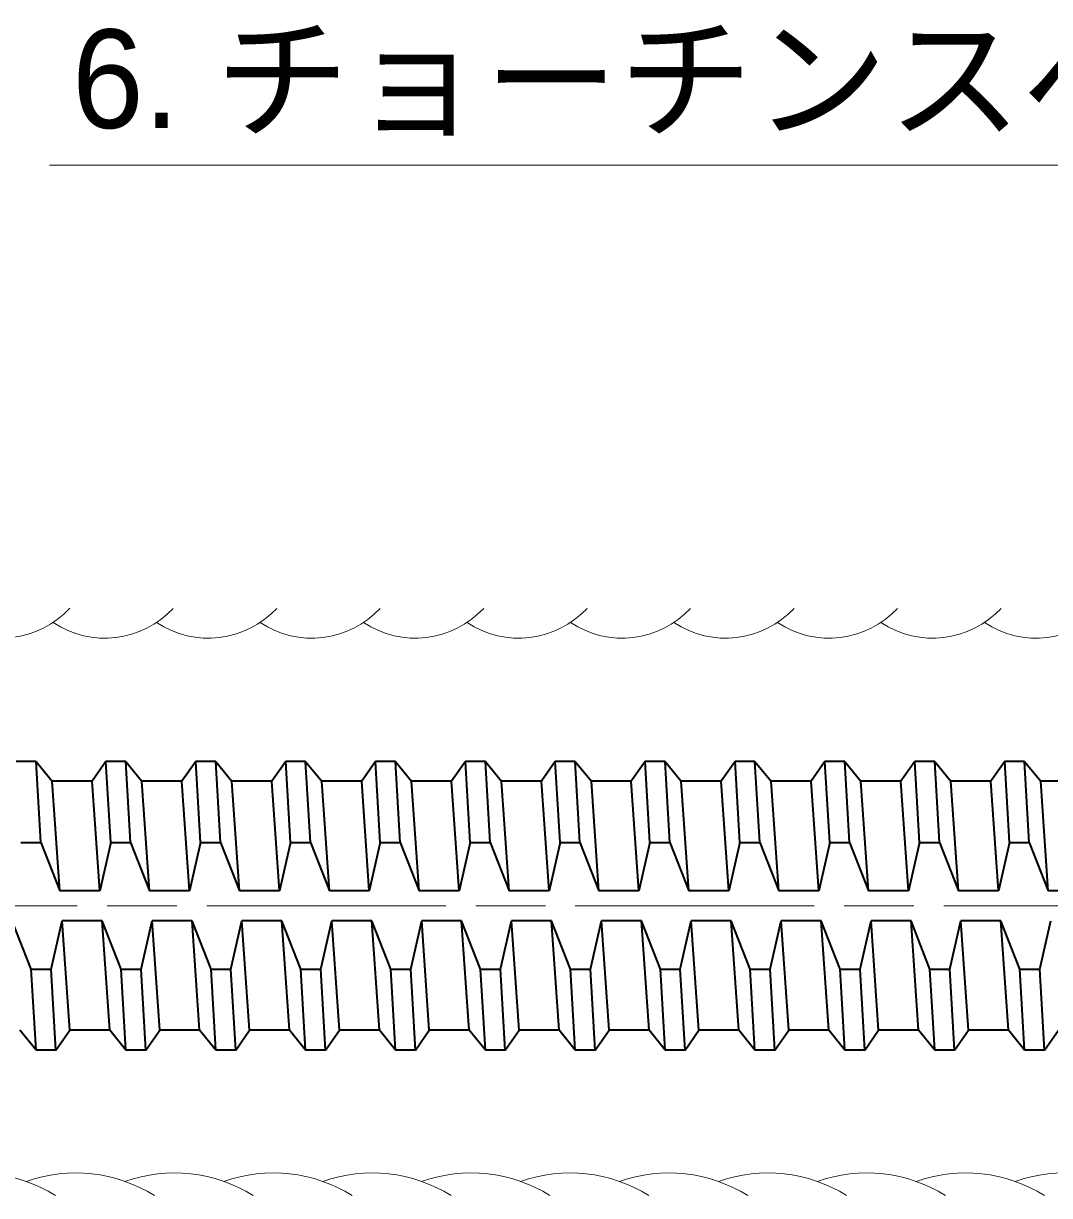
# Model space of a CAD drawing. Units: millimetres at full size, sheet at 1:2; details may follow other scales. Extents: x 2064 to 3746, y 986 to 2174.
# Drawn here: x 2946.6 to 3049.6, y 1869.9 to 1987.7 of the extents above; entities that cross this region are included whole.
import ezdxf
from ezdxf.enums import TextEntityAlignment as Align

# ---------------------------------------------------------------- set-up
doc = ezdxf.new("R2010")
doc.units = ezdxf.units.MM
doc.header["$LTSCALE"] = 2
doc.linetypes.add('CHAIN', pattern=[18.5, 12, -1.5, 3.5, -1.5])
for name, color, linetype, lineweight in [('1外形線', 7, 'Continuous', 35), ('2細い実線', 3, 'Continuous', 20), ('4中心線', 1, 'CHAIN', 15), ('6寸法線', 4, 'Continuous', 13)]:
    doc.layers.add(name, color=color, linetype=linetype, lineweight=lineweight)
doc.styles.add('ＭＳ Ｐゴシック', font='')
doc.styles.get('ＭＳ Ｐゴシック').set_extended_font_data('MS PGothic')

msp = doc.modelspace()

# ---------------------------------------------------------------- linework, layer by layer
at = {"layer": '1外形線'}
for p, q in [((2947.846, 1913.537), (2945.845, 1913.537)), ((2948.321, 1905.373), (2947.846, 1913.537)), ((2947.846, 1913.537), (2949.462, 1911.538)), ((2954.869, 1913.537), (2953.476, 1911.538)), ((2954.869, 1913.536), (2953.476, 1911.537)), ((2956.869, 1913.537), (2954.869, 1913.537)), ((2956.869, 1913.537), (2954.869, 1913.536)), ((2955.344, 1905.373), (2954.869, 1913.537)), ((2955.344, 1905.373), (2954.869, 1913.536)), ((2956.869, 1913.537), (2958.486, 1911.538)), ((2957.344, 1905.373), (2956.869, 1913.537)), ((2956.869, 1913.537), (2958.486, 1911.537)), ((2957.344, 1905.373), (2956.869, 1913.536)), ((2963.893, 1913.536), (2962.5, 1911.538)), ((2963.893, 1913.536), (2962.5, 1911.537)), ((2963.893, 1913.536), (2962.5, 1911.537)), ((2965.893, 1913.537), (2963.893, 1913.536)), ((2965.893, 1913.537), (2963.893, 1913.536)), ((2964.368, 1905.373), (2963.893, 1913.536)), ((2964.368, 1905.373), (2963.893, 1913.536)), ((2965.893, 1913.537), (2967.51, 1911.538)), ((2966.368, 1905.373), (2965.893, 1913.537)), ((2972.917, 1913.536), (2971.524, 1911.537)), ((2974.917, 1913.537), (2972.917, 1913.536)), ((2973.392, 1905.373), (2972.917, 1913.536)), ((2974.917, 1913.537), (2976.534, 1911.537)), ((2975.392, 1905.373), (2974.917, 1913.537)), ((2981.941, 1913.536), (2980.547, 1911.537)), ((2983.941, 1913.537), (2981.941, 1913.536)), ((2982.416, 1905.373), (2981.941, 1913.536)), ((2983.941, 1913.537), (2985.558, 1911.537)), ((2984.416, 1905.372), (2983.941, 1913.537)), ((2990.965, 1913.536), (2989.571, 1911.537)), ((2992.965, 1913.536), (2990.965, 1913.536)), ((2991.44, 1905.373), (2990.965, 1913.536)), ((2992.965, 1913.536), (2994.581, 1911.537)), ((2993.44, 1905.372), (2992.965, 1913.536)), ((2999.988, 1913.536), (2998.595, 1911.537)), ((2999.989, 1913.535), (2998.595, 1911.537)), ((3000.464, 1905.372), (2999.988, 1913.536)), ((3001.989, 1913.536), (2999.988, 1913.536)), ((3002.464, 1905.372), (3001.989, 1913.536)), ((3001.989, 1913.536), (3003.605, 1911.537)), ((3009.012, 1913.535), (3007.619, 1911.537)), ((3011.013, 1913.536), (3009.012, 1913.535)), ((3009.488, 1905.372), (3009.012, 1913.535)), ((3011.487, 1905.372), (3011.013, 1913.536)), ((3011.013, 1913.536), (3012.629, 1911.537)), ((3018.036, 1913.535), (3016.643, 1911.536)), ((3020.036, 1913.536), (3018.036, 1913.535)), ((3018.511, 1905.372), (3018.036, 1913.535)), ((3020.511, 1905.372), (3020.036, 1913.536)), ((3020.036, 1913.536), (3021.653, 1911.536)), ((3027.06, 1913.535), (3025.667, 1911.536)), ((3029.06, 1913.536), (3027.06, 1913.535)), ((3027.535, 1905.372), (3027.06, 1913.535)), ((3029.535, 1905.371), (3029.06, 1913.536)), ((3029.06, 1913.536), (3030.677, 1911.536)), ((3036.084, 1913.535), (3034.69, 1911.536)), ((3036.559, 1905.372), (3036.084, 1913.535)), ((3038.084, 1913.535), (3036.084, 1913.535)), ((3038.559, 1905.371), (3038.084, 1913.535)), ((3038.084, 1913.535), (3039.701, 1911.536)), ((3045.108, 1913.534), (3043.714, 1911.536)), ((3047.108, 1913.535), (3045.108, 1913.534)), ((3045.583, 1905.371), (3045.108, 1913.534)), ((3047.108, 1913.535), (3048.725, 1911.536)), ((3047.583, 1905.371), (3047.108, 1913.534)), ((2950.226, 1900.523), (2949.462, 1911.538)), ((2953.476, 1911.537), (2949.462, 1911.538)), ((2954.24, 1900.524), (2953.476, 1911.538)), ((2954.24, 1900.523), (2953.476, 1911.537)), ((2959.25, 1900.524), (2958.486, 1911.538)), ((2962.5, 1911.538), (2958.486, 1911.538)), ((2959.25, 1900.523), (2958.486, 1911.537)), ((2962.5, 1911.537), (2958.486, 1911.537)), ((2963.264, 1900.523), (2962.5, 1911.538)), ((2963.264, 1900.523), (2962.5, 1911.537)), ((2963.264, 1900.523), (2962.5, 1911.537)), ((2968.274, 1900.523), (2967.51, 1911.538)), ((2971.524, 1911.537), (2967.51, 1911.538)), ((2972.288, 1900.523), (2971.524, 1911.537)), ((2977.298, 1900.523), (2976.534, 1911.537)), ((2980.547, 1911.537), (2976.534, 1911.537)), ((2981.312, 1900.523), (2980.547, 1911.537)), ((2986.322, 1900.523), (2985.558, 1911.537)), ((2989.571, 1911.537), (2985.558, 1911.537)), ((2990.335, 1900.523), (2989.571, 1911.537)), ((2995.346, 1900.522), (2994.581, 1911.537)), ((2998.595, 1911.537), (2994.581, 1911.537)), ((2999.359, 1900.523), (2998.595, 1911.537)), ((2999.36, 1900.522), (2998.595, 1911.537)), ((3007.619, 1911.537), (3003.605, 1911.537)), ((3004.369, 1900.522), (3003.605, 1911.537)), ((3008.383, 1900.522), (3007.619, 1911.537)), ((3016.643, 1911.536), (3012.629, 1911.537)), ((3013.393, 1900.522), (3012.629, 1911.537)), ((3017.407, 1900.522), (3016.643, 1911.536)), ((3025.667, 1911.536), (3021.653, 1911.536)), ((3022.417, 1900.522), (3021.653, 1911.536)), ((3026.431, 1900.522), (3025.667, 1911.536)), ((3034.69, 1911.536), (3030.677, 1911.536)), ((3031.441, 1900.522), (3030.677, 1911.536)), ((3035.455, 1900.522), (3034.69, 1911.536)), ((3043.714, 1911.536), (3039.701, 1911.536)), ((3040.465, 1900.521), (3039.701, 1911.536)), ((3044.479, 1900.521), (3043.714, 1911.536)), ((3052.738, 1911.536), (3048.725, 1911.536)), ((3049.489, 1900.521), (3048.725, 1911.536)), ((2946.321, 1905.373), (2948.321, 1905.373)), ((2948.321, 1905.373), (2950.226, 1900.523)), ((2955.344, 1905.373), (2954.24, 1900.524)), ((2955.344, 1905.373), (2954.24, 1900.523)), ((2955.344, 1905.373), (2957.344, 1905.373)), ((2955.344, 1905.373), (2957.344, 1905.373)), ((2957.344, 1905.373), (2959.25, 1900.524)), ((2957.344, 1905.373), (2959.25, 1900.523)), ((2964.368, 1905.373), (2963.264, 1900.523)), ((2964.368, 1905.373), (2963.264, 1900.523)), ((2964.368, 1905.373), (2966.368, 1905.373)), ((2966.368, 1905.373), (2968.274, 1900.523)), ((2973.392, 1905.373), (2972.288, 1900.523)), ((2973.392, 1905.373), (2975.392, 1905.373)), ((2975.392, 1905.373), (2977.298, 1900.523)), ((2982.416, 1905.373), (2981.312, 1900.523)), ((2982.416, 1905.373), (2984.416, 1905.372)), ((2984.416, 1905.372), (2986.322, 1900.523)), ((2991.44, 1905.373), (2990.335, 1900.523)), ((2991.44, 1905.373), (2993.44, 1905.372)), ((2993.44, 1905.372), (2995.346, 1900.522)), ((3000.464, 1905.372), (2999.359, 1900.523)), ((3000.464, 1905.372), (3002.464, 1905.372)), ((3002.464, 1905.372), (3004.369, 1900.522)), ((3009.488, 1905.372), (3008.383, 1900.522)), ((3009.488, 1905.372), (3011.487, 1905.372)), ((3011.487, 1905.372), (3013.393, 1900.522)), ((3018.511, 1905.372), (3017.407, 1900.522)), ((3018.511, 1905.372), (3020.511, 1905.372)), ((3020.511, 1905.372), (3022.417, 1900.522)), ((3027.535, 1905.372), (3026.431, 1900.522)), ((3027.535, 1905.372), (3029.535, 1905.371)), ((3029.535, 1905.371), (3031.441, 1900.522)), ((3036.559, 1905.372), (3035.455, 1900.522)), ((3036.559, 1905.372), (3038.559, 1905.371)), ((3038.559, 1905.371), (3040.465, 1900.521)), ((3045.583, 1905.371), (3044.479, 1900.521)), ((3045.583, 1905.371), (3047.583, 1905.371)), ((3047.583, 1905.371), (3049.489, 1900.521)), ((2954.24, 1900.523), (2950.226, 1900.523)), ((2963.264, 1900.523), (2959.25, 1900.524)), ((2963.264, 1900.523), (2959.25, 1900.523)), ((2972.288, 1900.523), (2968.274, 1900.523)), ((2981.312, 1900.523), (2977.298, 1900.523)), ((2990.335, 1900.523), (2986.322, 1900.523)), ((2999.36, 1900.522), (2995.346, 1900.522)), ((3008.383, 1900.522), (3004.369, 1900.522)), ((3017.407, 1900.522), (3013.393, 1900.522)), ((3026.431, 1900.522), (3022.417, 1900.522)), ((3035.455, 1900.522), (3031.441, 1900.522)), ((3044.479, 1900.521), (3040.465, 1900.521)), ((3053.502, 1900.521), (3049.489, 1900.521)), ((2947.37, 1892.673), (2945.464, 1897.524)), ((2949.37, 1892.674), (2950.474, 1897.524)), ((2954.488, 1897.523), (2950.474, 1897.524)), ((2951.238, 1886.537), (2950.474, 1897.524)), ((2955.252, 1886.537), (2954.488, 1897.524)), ((2956.394, 1892.674), (2954.488, 1897.524)), ((2956.394, 1892.674), (2954.488, 1897.523)), ((2955.252, 1886.537), (2954.488, 1897.523)), ((2958.394, 1892.674), (2959.498, 1897.524)), ((2958.394, 1892.674), (2959.498, 1897.524)), ((2963.512, 1897.524), (2959.498, 1897.524)), ((2960.262, 1886.537), (2959.498, 1897.524)), ((2960.262, 1886.537), (2959.498, 1897.524)), ((2963.512, 1897.523), (2959.498, 1897.524)), ((2964.276, 1886.537), (2963.512, 1897.524)), ((2965.418, 1892.674), (2963.512, 1897.524)), ((2967.418, 1892.674), (2968.522, 1897.524)), ((2972.536, 1897.523), (2968.522, 1897.524)), ((2969.286, 1886.537), (2968.522, 1897.524)), ((2973.3, 1886.537), (2972.536, 1897.523)), ((2974.441, 1892.673), (2972.536, 1897.523)), ((2976.441, 1892.673), (2977.546, 1897.523)), ((2978.31, 1886.537), (2977.546, 1897.523)), ((2981.56, 1897.523), (2977.546, 1897.523)), ((2982.324, 1886.537), (2981.56, 1897.523)), ((2983.465, 1892.673), (2981.56, 1897.523)), ((2985.465, 1892.673), (2986.57, 1897.523)), ((2987.334, 1886.536), (2986.57, 1897.523)), ((2990.583, 1897.523), (2986.57, 1897.523)), ((2991.348, 1886.536), (2990.583, 1897.523)), ((2992.489, 1892.673), (2990.583, 1897.523)), ((2994.489, 1892.673), (2995.594, 1897.523)), ((2999.607, 1897.523), (2995.594, 1897.523)), ((2996.358, 1886.536), (2995.594, 1897.523)), ((3001.513, 1892.673), (2999.607, 1897.523)), ((3000.371, 1886.536), (2999.607, 1897.523)), ((3003.513, 1892.673), (3004.617, 1897.523)), ((3005.381, 1886.536), (3004.617, 1897.523)), ((3008.631, 1897.523), (3004.617, 1897.523)), ((3010.537, 1892.673), (3008.631, 1897.523)), ((3009.395, 1886.536), (3008.631, 1897.523)), ((3012.537, 1892.673), (3013.641, 1897.523)), ((3014.405, 1886.536), (3013.641, 1897.523)), ((3017.655, 1897.522), (3013.641, 1897.523)), ((3019.56, 1892.672), (3017.655, 1897.522)), ((3018.419, 1886.536), (3017.655, 1897.522)), ((3021.561, 1892.672), (3022.665, 1897.522)), ((3023.429, 1886.536), (3022.665, 1897.522)), ((3026.679, 1897.522), (3022.665, 1897.522)), ((3028.584, 1892.671), (3026.679, 1897.522)), ((3027.443, 1886.536), (3026.679, 1897.522)), ((3030.585, 1892.672), (3031.689, 1897.522)), ((3035.703, 1897.522), (3031.689, 1897.522)), ((3032.453, 1886.535), (3031.689, 1897.522)), ((3037.608, 1892.672), (3035.703, 1897.522)), ((3036.467, 1886.535), (3035.703, 1897.522)), ((3039.608, 1892.672), (3040.713, 1897.522)), ((3041.477, 1886.535), (3040.713, 1897.522)), ((3044.726, 1897.522), (3040.713, 1897.522)), ((3045.491, 1886.535), (3044.726, 1897.522)), ((3046.632, 1892.671), (3044.726, 1897.522)), ((3048.632, 1892.672), (3049.737, 1897.522)), ((2947.37, 1892.673), (2949.37, 1892.674)), ((2947.845, 1884.538), (2947.37, 1892.674)), ((2949.845, 1884.539), (2949.37, 1892.674)), ((2956.869, 1884.538), (2956.394, 1892.674)), ((2956.394, 1892.674), (2958.394, 1892.674)), ((2956.394, 1892.674), (2958.394, 1892.674)), ((2956.869, 1884.538), (2956.394, 1892.674)), ((2958.869, 1884.539), (2958.394, 1892.674)), ((2958.869, 1884.538), (2958.394, 1892.674)), ((2965.893, 1884.538), (2965.418, 1892.674)), ((2965.418, 1892.674), (2967.418, 1892.674)), ((2967.893, 1884.538), (2967.418, 1892.674)), ((2974.917, 1884.538), (2974.441, 1892.674)), ((2974.441, 1892.673), (2976.441, 1892.673)), ((2976.916, 1884.538), (2976.441, 1892.673)), ((2983.94, 1884.538), (2983.465, 1892.674)), ((2983.465, 1892.673), (2985.465, 1892.673)), ((2985.94, 1884.538), (2985.465, 1892.673)), ((2992.964, 1884.537), (2992.489, 1892.673)), ((2992.489, 1892.673), (2994.489, 1892.673)), ((2994.964, 1884.537), (2994.489, 1892.673)), ((3001.513, 1892.673), (3003.513, 1892.673)), ((3001.988, 1884.537), (3001.513, 1892.673)), ((3003.988, 1884.538), (3003.513, 1892.673)), ((3010.537, 1892.673), (3012.537, 1892.673)), ((3011.012, 1884.537), (3010.537, 1892.673)), ((3013.012, 1884.537), (3012.537, 1892.673)), ((3019.56, 1892.672), (3021.561, 1892.672)), ((3020.036, 1884.537), (3019.561, 1892.673)), ((3022.035, 1884.537), (3021.561, 1892.672)), ((3028.584, 1892.671), (3030.585, 1892.672)), ((3029.06, 1884.537), (3028.585, 1892.673)), ((3031.06, 1884.537), (3030.585, 1892.672)), ((3037.608, 1892.672), (3039.608, 1892.672)), ((3038.084, 1884.536), (3037.608, 1892.672)), ((3040.083, 1884.536), (3039.608, 1892.672)), ((3047.107, 1884.536), (3046.632, 1892.672)), ((3046.632, 1892.671), (3048.632, 1892.672)), ((3049.107, 1884.536), (3048.632, 1892.672)), ((2947.845, 1884.538), (2946.228, 1886.537)), ((2949.845, 1884.539), (2951.238, 1886.537)), ((2955.252, 1886.537), (2951.238, 1886.537)), ((2956.869, 1884.538), (2955.252, 1886.537)), ((2956.869, 1884.538), (2955.252, 1886.537)), ((2958.869, 1884.539), (2960.262, 1886.537)), ((2958.869, 1884.538), (2960.262, 1886.537)), ((2964.276, 1886.537), (2960.262, 1886.537)), ((2965.893, 1884.538), (2964.276, 1886.537)), ((2967.893, 1884.538), (2969.286, 1886.537)), ((2973.3, 1886.537), (2969.286, 1886.537)), ((2974.917, 1884.538), (2973.3, 1886.537)), ((2976.916, 1884.538), (2978.31, 1886.537)), ((2982.324, 1886.537), (2978.31, 1886.537)), ((2983.94, 1884.538), (2982.324, 1886.537)), ((2985.94, 1884.538), (2987.334, 1886.536)), ((2991.348, 1886.536), (2987.334, 1886.536)), ((2992.964, 1884.537), (2991.348, 1886.536)), ((2994.964, 1884.537), (2996.358, 1886.536)), ((3000.371, 1886.536), (2996.358, 1886.536)), ((3001.988, 1884.537), (3000.371, 1886.536)), ((3003.988, 1884.538), (3005.381, 1886.536)), ((3009.395, 1886.536), (3005.381, 1886.536)), ((3011.012, 1884.537), (3009.395, 1886.536)), ((3013.012, 1884.537), (3014.405, 1886.536)), ((3018.419, 1886.536), (3014.405, 1886.536)), ((3020.036, 1884.537), (3018.419, 1886.536)), ((3022.035, 1884.537), (3023.429, 1886.536)), ((3027.443, 1886.536), (3023.429, 1886.536)), ((3029.06, 1884.537), (3027.443, 1886.536)), ((3031.06, 1884.537), (3032.453, 1886.535)), ((3036.467, 1886.535), (3032.453, 1886.535)), ((3038.084, 1884.536), (3036.467, 1886.535)), ((3040.083, 1884.536), (3041.477, 1886.535)), ((3045.491, 1886.535), (3041.477, 1886.535)), ((3047.107, 1884.536), (3045.491, 1886.535)), ((3049.107, 1884.536), (3050.501, 1886.535)), ((2949.845, 1884.539), (2947.845, 1884.538)), ((2958.869, 1884.539), (2956.869, 1884.538)), ((2958.869, 1884.538), (2956.869, 1884.538)), ((2967.893, 1884.538), (2965.893, 1884.538)), ((2976.916, 1884.538), (2974.917, 1884.538)), ((2985.94, 1884.538), (2983.94, 1884.538)), ((2994.964, 1884.537), (2992.964, 1884.537)), ((3003.988, 1884.538), (3001.988, 1884.537)), ((3013.012, 1884.537), (3011.012, 1884.537)), ((3022.035, 1884.537), (3020.036, 1884.537)), ((3031.06, 1884.537), (3029.06, 1884.537)), ((3040.083, 1884.536), (3038.084, 1884.536)), ((3049.107, 1884.536), (3047.107, 1884.536))]:
    msp.add_line(p, q, dxfattribs=at)
at = {"layer": '2細い実線'}
for centre, radius, start, end in [((2944.37, 1935.272), 9.363, 236.29836, 317.16495), ((2954.76, 1935.271), 9.363, 236.29836, 317.16495), ((2965.15, 1935.271), 9.363, 236.29836, 317.16495), ((2975.54, 1935.27), 9.363, 236.29836, 317.16495), ((2985.93, 1935.27), 9.363, 236.29836, 317.16495), ((2996.32, 1935.27), 9.363, 236.29836, 317.16495), ((3006.71, 1935.269), 9.363, 236.29836, 317.16495), ((3017.099, 1935.268), 9.363, 236.29836, 317.16495), ((3027.49, 1935.268), 9.363, 236.29836, 317.16495), ((3037.88, 1935.269), 9.363, 236.29836, 317.16495), ((3048.27, 1935.268), 9.363, 236.29836, 317.16495), ((2941.881, 1857.252), 14.948, 58.00506, 109.39786), ((2951.811, 1857.251), 14.948, 58.00506, 109.39786), ((2961.741, 1857.251), 14.948, 58.00506, 109.39786), ((2971.671, 1857.251), 14.948, 58.00506, 109.39786), ((2981.601, 1857.25), 14.948, 58.00506, 109.39786), ((2991.531, 1857.25), 14.948, 58.00506, 109.39786), ((3001.461, 1857.25), 14.948, 58.00506, 109.39786), ((3011.391, 1857.249), 14.948, 58.00506, 109.39786), ((3021.321, 1857.25), 14.948, 58.00506, 109.39786), ((3031.251, 1857.249), 14.948, 58.00506, 109.39786), ((3041.181, 1857.248), 14.948, 58.00506, 109.39786), ((3051.111, 1857.249), 14.948, 58.00506, 109.39786)]:
    msp.add_arc(centre, radius, start, end, dxfattribs=at)
at = {"layer": '4中心線'}
msp.add_line((3654.994, 1899.038), (2217.271, 1899.038), dxfattribs=at)
at = {"layer": '6寸法線'}
msp.add_lwpolyline([(3124.956, 1915.075), (3123.179, 1919.749), (3102.771, 1973.415), (2949.207, 1973.415)], dxfattribs=at)

# ---------------------------------------------------------------- texts
at = {"layer": '6寸法線', "style": 'ＭＳ Ｐゴシック'}
msp.add_text('6. チョーチンスペーサー', height=9.897, dxfattribs=at).set_placement((2951.456, 1974.179), align=Align.BOTTOM_LEFT)

doc.saveas('drawing.dxf')
